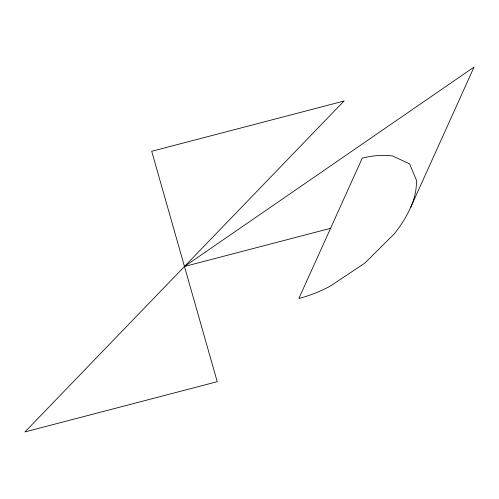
<?xml version="1.0" encoding="UTF-8"?>
<svg xmlns="http://www.w3.org/2000/svg" width="499" height="499" viewBox="0 0 499 499"><rect width="100%" height="100%" fill="white"/><g stroke="black" fill="none" stroke-linecap="round" stroke-linejoin="round"><path stroke-width="0.75" d="M410.671 207.397A75.081 60.897 -28.4 0 0 416.447 180.251L409.617 163.915L392.52 155.931A75.081 60.897 -28.4 0 0 362.243 158.164L298.864 298.489A117.583 95.371 -28.4 0 0 330.244 286.145L364.8 263.141L393.736 234.418A117.583 95.371 -28.4 0 0 410.671 207.397L474.05 67.072L184.468 266.491L330.556 228.324M343.986 101.047L24.95 431.928L217.233 381.698L151.702 151.278L343.986 101.047"/></g></svg>
